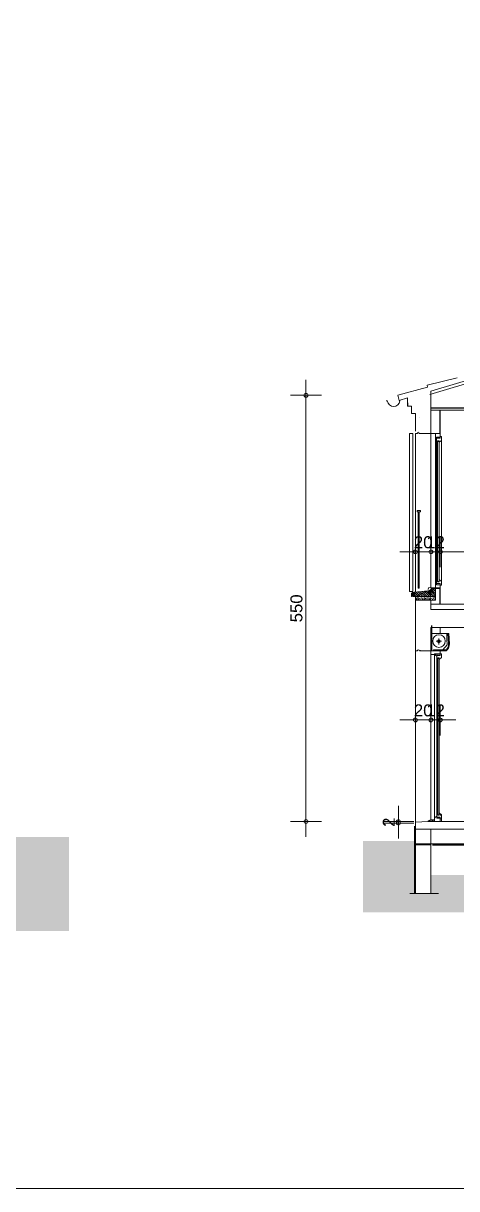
# Model space of a CAD drawing. Header units: metres. Extents: x -30.4 to 29.6, y -50.6 to 0.4.
# Drawn here: x -0.91 to 4.68, y -50.63 to -35.61 of the extents above; entities that cross this region are included whole.
import ezdxf
from ezdxf.enums import TextEntityAlignment as Align
from ezdxf.lldxf.tags import DXFTag

# ---------------------------------------------------------------- set-up
doc = ezdxf.new("R2010")
doc.units = ezdxf.units.M
doc.header["$MEASUREMENT"] = 0
doc.layers.add('Calque commun', color=7, linetype='Continuous')
doc.layers.add('Cotations', color=7, linetype='Continuous')
doc.styles.add('Arial10', font='arial.ttf', dxfattribs={"height": 0.154626})
tags = doc.linetypes.add('HIDDEN', pattern=[0.375, 0.25, -0.125]).pattern_tags.tags
tags[6:7] = [DXFTag(74, 4), DXFTag(75, 0), DXFTag(340, '0'), DXFTag(46, 1.0), DXFTag(50, 0.0), DXFTag(44, 0.0), DXFTag(45, 0.0)]
tags[4:5] = [DXFTag(74, 4), DXFTag(75, 0), DXFTag(340, '0'), DXFTag(46, 1.0), DXFTag(50, 0.0), DXFTag(44, 0.0), DXFTag(45, 0.0)]
tags = doc.linetypes.add('HIDDENX2', pattern=[0.75, 0.5, -0.25]).pattern_tags.tags
tags[6:7] = [DXFTag(74, 4), DXFTag(75, 0), DXFTag(340, '0'), DXFTag(46, 1.0), DXFTag(50, 0.0), DXFTag(44, 0.0), DXFTag(45, 0.0)]
tags[4:5] = [DXFTag(74, 4), DXFTag(75, 0), DXFTag(340, '0'), DXFTag(46, 1.0), DXFTag(50, 0.0), DXFTag(44, 0.0), DXFTag(45, 0.0)]

# ---------------------------------------------------------------- blocks, each defined once
blk = doc.blocks.new('new399')
at = {"layer": 'Cotations', "color": 14, "linetype": 'Continuous', "lineweight": 9}
blk.add_arc((0, 0), 0.5, 0, 359.9994, dxfattribs=at)
blk = doc.blocks.new('new400')
at = {"layer": 'Cotations', "color": 14, "linetype": 'Continuous', "lineweight": 9}
blk.add_arc((0, 0), 0.5, 0, 359.9994, dxfattribs=at)
blk = doc.blocks.new('DimLine45658')
at = {"layer": 'Cotations', "color": 14, "linetype": 'Continuous', "lineweight": 9}
for p, q in [((4.348, -44.387), (4.348, -44.787)), ((4.468, -44.387), (4.468, -44.787)), ((4.348, -44.587), (4.148, -44.587)), ((4.348, -44.587), (4.468, -44.587)), ((4.468, -44.587), (4.668, -44.587))]:
    blk.add_line(p, q, dxfattribs=at)
at = {"layer": 'Cotations', "color": 14, "linetype": 'Continuous', "lineweight": 9, "extrusion": (0, 0, -1), "xscale": 0.05000000074505806, "yscale": 0.05000000074505806, "zscale": 0.05000000074505806, "rotation": 180}
blk.add_blockref('new399', (-4.348, -44.587), dxfattribs=at)
at = {"layer": 'Cotations', "color": 14, "linetype": 'Continuous', "lineweight": 9, "extrusion": (0, 0, -1), "xscale": 0.05000000074505806, "yscale": 0.05000000074505806, "zscale": 0.05000000074505806}
blk.add_blockref('new400', (-4.468, -44.587), dxfattribs=at)
at = {"layer": 'Cotations', "color": 7, "linetype": 'Continuous', "lineweight": 9, "style": 'Arial10'}
blk.add_text('12', height=0.1546, dxfattribs=at).set_placement((4.408, -44.587), align=Align.BOTTOM_CENTER)
blk = doc.blocks.new('new401')
at = {"layer": 'Cotations', "color": 14, "linetype": 'Continuous', "lineweight": 9}
blk.add_arc((0, 0), 0.5, 0, 359.9994, dxfattribs=at)
blk = doc.blocks.new('new402')
at = {"layer": 'Cotations', "color": 14, "linetype": 'Continuous', "lineweight": 9}
blk.add_arc((0, 0), 0.5, 0, 359.9994, dxfattribs=at)
blk = doc.blocks.new('DimLine45664')
at = {"layer": 'Cotations', "color": 14, "linetype": 'Continuous', "lineweight": 9}
for p, q in [((4.148, -44.387), (4.148, -44.787)), ((4.348, -44.387), (4.348, -44.787)), ((4.148, -44.587), (3.948, -44.587)), ((4.148, -44.587), (4.348, -44.587)), ((4.348, -44.587), (4.548, -44.587))]:
    blk.add_line(p, q, dxfattribs=at)
at = {"layer": 'Cotations', "color": 14, "linetype": 'Continuous', "lineweight": 9, "extrusion": (0, 0, -1), "xscale": 0.05000000074505806, "yscale": 0.05000000074505806, "zscale": 0.05000000074505806, "rotation": 180}
blk.add_blockref('new401', (-4.148, -44.587), dxfattribs=at)
at = {"layer": 'Cotations', "color": 14, "linetype": 'Continuous', "lineweight": 9, "extrusion": (0, 0, -1), "xscale": 0.05000000074505806, "yscale": 0.05000000074505806, "zscale": 0.05000000074505806}
blk.add_blockref('new402', (-4.348, -44.587), dxfattribs=at)
at = {"layer": 'Cotations', "color": 7, "linetype": 'Continuous', "lineweight": 9, "style": 'Arial10'}
blk.add_text('20', height=0.1546, dxfattribs=at).set_placement((4.248, -44.587), align=Align.BOTTOM_CENTER)
blk = doc.blocks.new('new427')
at = {"layer": 'Cotations', "color": 14, "linetype": 'Continuous', "lineweight": 9}
blk.add_arc((0, 0), 0.5, 0, 359.9994, dxfattribs=at)
blk = doc.blocks.new('new428')
at = {"layer": 'Cotations', "color": 14, "linetype": 'Continuous', "lineweight": 9}
blk.add_arc((0, 0), 0.5, 0, 359.9994, dxfattribs=at)
blk = doc.blocks.new('DimLine45856')
at = {"layer": 'Cotations', "color": 14, "linetype": 'Continuous', "lineweight": 9}
for p, q in [((3.929, -45.895), (3.929, -45.695)), ((3.729, -45.895), (4.129, -45.895)), ((3.729, -45.915), (4.129, -45.915)), ((3.929, -45.915), (3.929, -45.895)), ((3.929, -45.915), (3.929, -46.115))]:
    blk.add_line(p, q, dxfattribs=at)
at = {"layer": 'Cotations', "color": 14, "linetype": 'Continuous', "lineweight": 9, "extrusion": (0, 0, -1), "xscale": 0.05000000074505806, "yscale": 0.05000000074505806, "zscale": 0.05000000074505806}
for name, p, rotation in [('new428', (-3.929, -45.895), -90.00000000000001), ('new427', (-3.929, -45.915), 90)]:
    blk.add_blockref(name, p, dxfattribs=dict(at, rotation=rotation))
at = {"layer": 'Cotations', "color": 7, "linetype": 'Continuous', "lineweight": 9, "style": 'Arial10'}
blk.add_text('2', height=0.155, rotation=90, dxfattribs=at).set_placement((3.929, -45.905), align=Align.BOTTOM_CENTER)
blk = doc.blocks.new('new435')
at = {"layer": 'Cotations', "color": 14, "linetype": 'Continuous', "lineweight": 9}
blk.add_arc((0, 0), 0.5, 0, 359.9994, dxfattribs=at)
blk = doc.blocks.new('new436')
at = {"layer": 'Cotations', "color": 14, "linetype": 'Continuous', "lineweight": 9}
blk.add_arc((0, 0), 0.5, 0, 359.9994, dxfattribs=at)
blk = doc.blocks.new('DimLine45880')
at = {"layer": 'Cotations', "color": 14, "linetype": 'Continuous', "lineweight": 9}
for p, q in [((4.348, -42.62), (4.348, -42.22)), ((4.468, -42.62), (4.468, -42.22)), ((4.348, -42.42), (4.148, -42.42)), ((4.348, -42.42), (4.468, -42.42)), ((4.468, -42.42), (4.668, -42.42))]:
    blk.add_line(p, q, dxfattribs=at)
at = {"layer": 'Cotations', "color": 14, "linetype": 'Continuous', "lineweight": 9, "xscale": 0.05000000074505806, "yscale": 0.05000000074505806, "zscale": 0.05000000074505806}
blk.add_blockref('new435', (4.348, -42.42), dxfattribs=at)
at = {"layer": 'Cotations', "color": 14, "linetype": 'Continuous', "lineweight": 9, "xscale": 0.05000000074505806, "yscale": 0.05000000074505806, "zscale": 0.05000000074505806, "rotation": 180}
blk.add_blockref('new436', (4.468, -42.42), dxfattribs=at)
at = {"layer": 'Cotations', "color": 7, "linetype": 'Continuous', "lineweight": 9, "style": 'Arial10'}
blk.add_text('12', height=0.1546, dxfattribs=at).set_placement((4.408, -42.42), align=Align.BOTTOM_CENTER)
blk = doc.blocks.new('new437')
at = {"layer": 'Cotations', "color": 14, "linetype": 'Continuous', "lineweight": 9}
blk.add_arc((0, 0), 0.5, 0, 359.9994, dxfattribs=at)
blk = doc.blocks.new('new438')
at = {"layer": 'Cotations', "color": 14, "linetype": 'Continuous', "lineweight": 9}
blk.add_arc((0, 0), 0.5, 0, 359.9994, dxfattribs=at)
blk = doc.blocks.new('DimLine45886')
at = {"layer": 'Cotations', "color": 14, "linetype": 'Continuous', "lineweight": 9}
for p, q in [((4.148, -42.62), (4.148, -42.22)), ((4.348, -42.62), (4.348, -42.22)), ((4.148, -42.42), (3.948, -42.42)), ((4.148, -42.42), (4.348, -42.42)), ((4.348, -42.42), (4.548, -42.42))]:
    blk.add_line(p, q, dxfattribs=at)
at = {"layer": 'Cotations', "color": 14, "linetype": 'Continuous', "lineweight": 9, "xscale": 0.05000000074505806, "yscale": 0.05000000074505806, "zscale": 0.05000000074505806}
blk.add_blockref('new437', (4.148, -42.42), dxfattribs=at)
at = {"layer": 'Cotations', "color": 14, "linetype": 'Continuous', "lineweight": 9, "xscale": 0.05000000074505806, "yscale": 0.05000000074505806, "zscale": 0.05000000074505806, "rotation": 180}
blk.add_blockref('new438', (4.348, -42.42), dxfattribs=at)
at = {"layer": 'Cotations', "color": 7, "linetype": 'Continuous', "lineweight": 9, "style": 'Arial10'}
blk.add_text('20', height=0.1546, dxfattribs=at).set_placement((4.248, -42.42), align=Align.BOTTOM_CENTER)
blk = doc.blocks.new('new439')
at = {"layer": 'Cotations', "color": 14, "linetype": 'Continuous', "lineweight": 9}
blk.add_arc((0, 0), 0.5, 0, 359.9994, dxfattribs=at)
blk = doc.blocks.new('new440')
at = {"layer": 'Cotations', "color": 14, "linetype": 'Continuous', "lineweight": 9}
blk.add_arc((0, 0), 0.5, 0, 359.9994, dxfattribs=at)
blk = doc.blocks.new('DimLine45893')
at = {"layer": 'Cotations', "color": 14, "linetype": 'Continuous', "lineweight": 9}
for p, q in [((4.468, -42.62), (4.468, -42.22)), ((12.83, -42.62), (12.83, -42.22)), ((4.468, -42.42), (4.268, -42.42)), ((4.468, -42.42), (12.83, -42.42)), ((12.83, -42.42), (13.03, -42.42))]:
    blk.add_line(p, q, dxfattribs=at)
at = {"layer": 'Cotations', "color": 14, "linetype": 'Continuous', "lineweight": 9, "xscale": 0.05000000074505806, "yscale": 0.05000000074505806, "zscale": 0.05000000074505806}
blk.add_blockref('new439', (4.468, -42.42), dxfattribs=at)
at = {"layer": 'Cotations', "color": 14, "linetype": 'Continuous', "lineweight": 9, "xscale": 0.05000000074505806, "yscale": 0.05000000074505806, "zscale": 0.05000000074505806, "rotation": 180}
blk.add_blockref('new440', (12.83, -42.42), dxfattribs=at)
at = {"layer": 'Cotations', "color": 7, "linetype": 'Continuous', "lineweight": 9, "style": 'Arial10'}
blk.add_text('836', height=0.1546, dxfattribs=at).set_placement((8.649, -42.42), align=Align.BOTTOM_CENTER)
blk = doc.blocks.new('hatch')
at = {"layer": 'Calque commun', "color": 7, "linetype": 'Continuous', "lineweight": 9}
for p, q in [((4.159, -42.995), (4.109, -42.945)), ((4.187, -42.995), (4.133, -42.942)), ((4.215, -42.995), (4.159, -42.939)), ((4.244, -42.995), (4.185, -42.937)), ((4.272, -42.995), (4.211, -42.934)), ((4.3, -42.995), (4.236, -42.931)), ((4.329, -42.995), (4.262, -42.929)), ((4.357, -42.995), (4.288, -42.926)), ((4.385, -42.995), (4.314, -42.924)), ((4.407, -42.989), (4.335, -42.917)), ((4.407, -42.961), (4.349, -42.903)), ((4.407, -42.932), (4.37, -42.895)), ((4.407, -42.904), (4.398, -42.895)), ((4.131, -42.995), (4.097, -42.962)), ((4.102, -42.995), (4.097, -42.99))]:
    blk.add_line(p, q, dxfattribs=at)
at = {"layer": 'Calque commun', "color": 7, "linetype": 'Continuous', "lineweight": 18}
mesh = blk.add_polyface(dxfattribs=at)
corners = [(4.107, -42.991), (4.108, -42.99), (4.097, -42.995), (4.407, -42.895), (4.349, -42.902), (4.347, -42.905), (4.118, -42.991), (4.119, -42.992), (4.133, -42.995), (4.1, -42.954), (4.098, -42.958), (4.114, -42.988), (4.337, -42.916), (4.333, -42.918), (4.348, -42.995), (4.099, -42.956), (4.107, -42.995), (4.107, -42.994), (4.345, -42.908), (4.342, -42.911), (4.407, -42.995), (4.148, -42.995), (4.133, -42.942), (4.097, -42.962), (4.109, -42.989), (4.308, -42.924), (4.102, -42.951), (4.105, -42.948), (4.104, -42.949), (4.115, -42.988), (4.115, -42.943), (4.113, -42.944), (4.107, -42.992), (4.107, -42.947), (4.101, -42.953), (4.353, -42.895), (4.351, -42.899), (4.319, -42.923), (4.316, -42.924), (4.327, -42.921), (4.323, -42.922), (4.116, -42.989), (4.119, -42.994), (4.119, -42.995), (4.109, -42.946), (4.111, -42.945), (4.312, -42.924), (4.34, -42.913), (4.119, -42.943), (4.117, -42.943), (4.112, -42.988), (4.111, -42.988), (4.33, -42.92), (4.097, -42.96), (4.118, -42.99)]
mesh.append_faces([[corners[k] for k in face] for face in [(26, 27, 28), (44, 31, 45)]], dxfattribs={"vtx0": -1, "color": 7})
mesh.append_faces([[corners[k] for k in face] for face in [(9, 11, 34), (3, 18, 20), (48, 41, 22), (11, 23, 50), (29, 33, 11), (53, 11, 10), (34, 11, 26)]], dxfattribs={"vtx0": -1, "vtx1": -1, "color": 7})
mesh.append_faces([[corners[k] for k in face] for face in [(9, 10, 11), (8, 22, 41), (29, 31, 44), (29, 48, 30), (11, 27, 26)]], dxfattribs={"vtx0": -1, "vtx1": -1, "vtx2": -1, "color": 7})
mesh.append_faces([[corners[k] for k in face] for face in [(3, 4, 5), (23, 1, 24), (21, 25, 22), (29, 30, 31), (11, 33, 27), (3, 5, 18), (14, 46, 25), (29, 44, 33), (23, 51, 50), (14, 38, 46), (3, 36, 4), (23, 24, 51), (14, 52, 39)]], dxfattribs={"vtx0": -1, "vtx2": -1, "color": 7})
mesh.append_faces([[corners[k] for k in face] for face in [(0, 1, 2), (6, 7, 8), (12, 13, 14), (18, 19, 20), (8, 21, 22), (17, 32, 2), (37, 38, 14), (39, 40, 14), (32, 0, 2), (21, 14, 25), (47, 12, 14), (13, 52, 14), (23, 2, 1), (19, 47, 14), (14, 20, 19), (53, 23, 11), (54, 6, 8), (40, 37, 14), (29, 41, 48), (7, 42, 8), (41, 54, 8)]], dxfattribs={"vtx1": -1, "vtx2": -1, "color": 7})
mesh.append_faces([[corners[k] for k in face] for face in [(9, 15, 10), (2, 16, 17), (3, 35, 36), (42, 43, 8), (48, 49, 30)]], dxfattribs={"vtx2": -1, "color": 7})
blk = doc.blocks.new('Block45923')
at = {"layer": 'Calque commun', "color": 7, "linetype": 'Continuous', "lineweight": 9}
for p, q in [((4.152, -43.014), (4.153, -43.012)), ((4.153, -43.016), (4.152, -43.014)), ((4.153, -43.012), (4.155, -43.012)), ((4.155, -43.016), (4.153, -43.016)), ((4.154, -43.043), (4.153, -43.042)), ((4.153, -43.042), (4.154, -43.042)), ((4.154, -43.042), (4.154, -43.042)), ((4.154, -43.042), (4.154, -43.043)), ((4.155, -43.012), (4.156, -43.014)), ((4.156, -43.014), (4.155, -43.016)), ((4.164, -42.995), (4.163, -42.996)), ((4.163, -42.996), (4.163, -42.995)), ((4.163, -43.005), (4.163, -43.004)), ((4.163, -43.004), (4.164, -43.005)), ((4.164, -43.005), (4.163, -43.005)), ((4.163, -43.005), (4.163, -43.005)), ((4.163, -43.023), (4.163, -43.023)), ((4.163, -43.023), (4.164, -43.023)), ((4.164, -43.023), (4.163, -43.024)), ((4.163, -43.024), (4.163, -43.023)), ((4.163, -43.033), (4.163, -43.032)), ((4.163, -43.032), (4.164, -43.033)), ((4.164, -43.033), (4.163, -43.033)), ((4.163, -43.033), (4.163, -43.033)), ((4.171, -43.005), (4.172, -43.003)), ((4.172, -43.006), (4.171, -43.005)), ((4.172, -43.003), (4.173, -43.003)), ((4.173, -43.006), (4.172, -43.006)), ((4.172, -43.014), (4.173, -43.013)), ((4.173, -43.015), (4.172, -43.014)), ((4.173, -43.043), (4.172, -43.042)), ((4.172, -43.042), (4.173, -43.042)), ((4.173, -43.003), (4.174, -43.005)), ((4.174, -43.005), (4.173, -43.006)), ((4.173, -43.013), (4.173, -43.014)), ((4.173, -43.014), (4.173, -43.015)), ((4.173, -43.042), (4.173, -43.042)), ((4.173, -43.042), (4.173, -43.043)), ((4.181, -43.031), (4.18, -43.033)), ((4.18, -43.033), (4.181, -43.034)), ((4.182, -43.023), (4.181, -43.023)), ((4.181, -43.023), (4.182, -43.024)), ((4.182, -43.031), (4.181, -43.031)), ((4.181, -43.034), (4.182, -43.034)), ((4.182, -43.023), (4.183, -43.023)), ((4.183, -43.023), (4.182, -43.024)), ((4.182, -43.031), (4.183, -43.031)), ((4.183, -43.034), (4.182, -43.034)), ((4.183, -43.031), (4.184, -43.033)), ((4.184, -43.033), (4.183, -43.034)), ((4.189, -43.014), (4.19, -43.012)), ((4.19, -43.016), (4.189, -43.014)), ((4.19, -43.012), (4.192, -43.012)), ((4.192, -43.016), (4.19, -43.016)), ((4.191, -43.005), (4.191, -43.004)), ((4.191, -43.004), (4.192, -43.005)), ((4.192, -43.005), (4.191, -43.005)), ((4.191, -43.005), (4.191, -43.005)), ((4.191, -43.033), (4.191, -43.032)), ((4.191, -43.032), (4.192, -43.033)), ((4.192, -43.033), (4.191, -43.033)), ((4.191, -43.033), (4.191, -43.033)), ((4.192, -43.012), (4.193, -43.014)), ((4.193, -43.014), (4.192, -43.016)), ((4.199, -43.042), (4.2, -43.041)), ((4.2, -43.044), (4.199, -43.042)), ((4.2, -43.023), (4.201, -43.023)), ((4.201, -43.024), (4.2, -43.023)), ((4.2, -43.041), (4.202, -43.041)), ((4.202, -43.044), (4.2, -43.044)), ((4.201, -43.023), (4.201, -43.023)), ((4.201, -43.023), (4.201, -43.024)), ((4.202, -43.041), (4.203, -43.042)), ((4.203, -43.042), (4.202, -43.044)), ((4.209, -43.005), (4.21, -43.004)), ((4.21, -43.005), (4.209, -43.005)), ((4.209, -43.023), (4.21, -43.023)), ((4.21, -43.024), (4.209, -43.023)), ((4.21, -43.043), (4.209, -43.042)), ((4.209, -43.042), (4.21, -43.042)), ((4.21, -43.004), (4.211, -43.005)), ((4.211, -43.005), (4.21, -43.005)), ((4.21, -43.023), (4.211, -43.023)), ((4.211, -43.023), (4.21, -43.024)), ((4.21, -43.042), (4.211, -43.042)), ((4.211, -43.042), (4.21, -43.043)), ((4.218, -42.997), (4.218, -42.995)), ((4.22, -42.997), (4.218, -42.997)), ((4.219, -43.014), (4.219, -43.013)), ((4.219, -43.013), (4.22, -43.014)), ((4.22, -43.014), (4.219, -43.015)), ((4.219, -43.015), (4.219, -43.014)), ((4.219, -43.033), (4.219, -43.032)), ((4.219, -43.032), (4.22, -43.033)), ((4.22, -43.033), (4.219, -43.033)), ((4.219, -43.033), (4.219, -43.033)), ((4.221, -42.995), (4.22, -42.997)), ((4.227, -43.014), (4.228, -43.012)), ((4.228, -43.016), (4.227, -43.014)), ((4.228, -43.012), (4.23, -43.012)), ((4.23, -43.016), (4.228, -43.016)), ((4.229, -43.043), (4.228, -43.042)), ((4.228, -43.042), (4.229, -43.042)), ((4.229, -43.042), (4.229, -43.042)), ((4.229, -43.042), (4.229, -43.043)), ((4.23, -43.012), (4.231, -43.014)), ((4.231, -43.014), (4.23, -43.016)), ((4.239, -42.995), (4.238, -42.996)), ((4.238, -42.996), (4.238, -42.995)), ((4.238, -43.005), (4.238, -43.004)), ((4.238, -43.004), (4.239, -43.005)), ((4.239, -43.005), (4.238, -43.005)), ((4.238, -43.005), (4.238, -43.005)), ((4.238, -43.023), (4.238, -43.023)), ((4.238, -43.023), (4.239, -43.023)), ((4.239, -43.023), (4.238, -43.024)), ((4.238, -43.024), (4.238, -43.023)), ((4.238, -43.033), (4.238, -43.032)), ((4.238, -43.032), (4.239, -43.033)), ((4.239, -43.033), (4.238, -43.033)), ((4.238, -43.033), (4.238, -43.033)), ((4.246, -43.005), (4.247, -43.003)), ((4.247, -43.006), (4.246, -43.005)), ((4.247, -43.003), (4.248, -43.003)), ((4.248, -43.006), (4.247, -43.006)), ((4.247, -43.014), (4.248, -43.013)), ((4.248, -43.015), (4.247, -43.014)), ((4.248, -43.043), (4.247, -43.042)), ((4.247, -43.042), (4.248, -43.042)), ((4.248, -43.003), (4.249, -43.005)), ((4.249, -43.005), (4.248, -43.006)), ((4.248, -43.013), (4.248, -43.014)), ((4.248, -43.014), (4.248, -43.015)), ((4.248, -43.042), (4.248, -43.042)), ((4.248, -43.042), (4.248, -43.043)), ((4.256, -43.031), (4.255, -43.033)), ((4.255, -43.033), (4.256, -43.034)), ((4.257, -43.023), (4.256, -43.023)), ((4.256, -43.023), (4.257, -43.024)), ((4.257, -43.031), (4.256, -43.031)), ((4.256, -43.034), (4.257, -43.034)), ((4.257, -43.023), (4.258, -43.023)), ((4.258, -43.023), (4.257, -43.024)), ((4.257, -43.031), (4.258, -43.031)), ((4.258, -43.034), (4.257, -43.034)), ((4.258, -43.031), (4.259, -43.033)), ((4.259, -43.033), (4.258, -43.034)), ((4.264, -43.014), (4.265, -43.012)), ((4.265, -43.016), (4.264, -43.014)), ((4.265, -43.012), (4.267, -43.012)), ((4.267, -43.016), (4.265, -43.016)), ((4.266, -43.005), (4.266, -43.004)), ((4.266, -43.004), (4.267, -43.005)), ((4.267, -43.005), (4.266, -43.005)), ((4.266, -43.005), (4.266, -43.005)), ((4.266, -43.033), (4.266, -43.032)), ((4.266, -43.032), (4.267, -43.033)), ((4.267, -43.033), (4.266, -43.033)), ((4.266, -43.033), (4.266, -43.033)), ((4.267, -43.012), (4.268, -43.014)), ((4.268, -43.014), (4.267, -43.016)), ((4.274, -43.042), (4.275, -43.041)), ((4.275, -43.044), (4.274, -43.042)), ((4.275, -43.023), (4.276, -43.023)), ((4.276, -43.024), (4.275, -43.023)), ((4.275, -43.041), (4.277, -43.041)), ((4.277, -43.044), (4.275, -43.044)), ((4.276, -43.023), (4.276, -43.023)), ((4.276, -43.023), (4.276, -43.024)), ((4.277, -43.041), (4.278, -43.042)), ((4.278, -43.042), (4.277, -43.044)), ((4.284, -43.005), (4.285, -43.004)), ((4.285, -43.005), (4.284, -43.005)), ((4.284, -43.023), (4.285, -43.023)), ((4.285, -43.024), (4.284, -43.023)), ((4.285, -43.043), (4.284, -43.042)), ((4.284, -43.042), (4.285, -43.042)), ((4.285, -43.004), (4.286, -43.005)), ((4.286, -43.005), (4.285, -43.005)), ((4.285, -43.023), (4.286, -43.023)), ((4.286, -43.023), (4.285, -43.024)), ((4.285, -43.042), (4.286, -43.042)), ((4.286, -43.042), (4.285, -43.043)), ((4.293, -42.997), (4.293, -42.995)), ((4.295, -42.997), (4.293, -42.997)), ((4.294, -43.014), (4.294, -43.013)), ((4.294, -43.013), (4.295, -43.014)), ((4.295, -43.014), (4.294, -43.015)), ((4.294, -43.015), (4.294, -43.014)), ((4.294, -43.033), (4.294, -43.032)), ((4.294, -43.032), (4.295, -43.033)), ((4.295, -43.033), (4.294, -43.033)), ((4.294, -43.033), (4.294, -43.033)), ((4.296, -42.995), (4.295, -42.997)), ((4.302, -43.014), (4.303, -43.012)), ((4.303, -43.016), (4.302, -43.014)), ((4.303, -43.012), (4.305, -43.012)), ((4.305, -43.016), (4.303, -43.016)), ((4.304, -43.043), (4.303, -43.042)), ((4.303, -43.042), (4.304, -43.042)), ((4.304, -43.042), (4.304, -43.042)), ((4.304, -43.042), (4.304, -43.043)), ((4.305, -43.012), (4.306, -43.014)), ((4.306, -43.014), (4.305, -43.016)), ((4.314, -42.995), (4.313, -42.996)), ((4.313, -42.996), (4.313, -42.995)), ((4.313, -43.005), (4.313, -43.004)), ((4.313, -43.004), (4.314, -43.005)), ((4.314, -43.005), (4.313, -43.005)), ((4.313, -43.005), (4.313, -43.005)), ((4.313, -43.023), (4.313, -43.023)), ((4.313, -43.023), (4.314, -43.023)), ((4.314, -43.023), (4.313, -43.024)), ((4.313, -43.024), (4.313, -43.023)), ((4.313, -43.033), (4.313, -43.032)), ((4.313, -43.032), (4.314, -43.033)), ((4.314, -43.033), (4.313, -43.033)), ((4.313, -43.033), (4.313, -43.033)), ((4.321, -43.005), (4.322, -43.003)), ((4.322, -43.006), (4.321, -43.005)), ((4.322, -43.003), (4.323, -43.003)), ((4.323, -43.006), (4.322, -43.006)), ((4.322, -43.014), (4.323, -43.013)), ((4.323, -43.015), (4.322, -43.014)), ((4.323, -43.043), (4.322, -43.042)), ((4.322, -43.042), (4.323, -43.042)), ((4.323, -43.003), (4.324, -43.005)), ((4.324, -43.005), (4.323, -43.006)), ((4.323, -43.013), (4.323, -43.014)), ((4.323, -43.014), (4.323, -43.015)), ((4.323, -43.042), (4.323, -43.042)), ((4.323, -43.042), (4.323, -43.043)), ((4.331, -43.031), (4.33, -43.033)), ((4.33, -43.033), (4.331, -43.034)), ((4.332, -43.023), (4.331, -43.023)), ((4.331, -43.023), (4.332, -43.024)), ((4.332, -43.031), (4.331, -43.031)), ((4.331, -43.034), (4.332, -43.034)), ((4.332, -43.023), (4.333, -43.023)), ((4.333, -43.023), (4.332, -43.024)), ((4.332, -43.031), (4.333, -43.031)), ((4.333, -43.034), (4.332, -43.034)), ((4.333, -43.031), (4.334, -43.033)), ((4.334, -43.033), (4.333, -43.034)), ((4.339, -43.014), (4.34, -43.012)), ((4.34, -43.016), (4.339, -43.014)), ((4.34, -43.012), (4.342, -43.012)), ((4.342, -43.016), (4.34, -43.016)), ((4.341, -43.005), (4.341, -43.004)), ((4.341, -43.004), (4.342, -43.005)), ((4.342, -43.005), (4.341, -43.005)), ((4.341, -43.005), (4.341, -43.005)), ((4.341, -43.033), (4.341, -43.032)), ((4.341, -43.032), (4.342, -43.033)), ((4.342, -43.033), (4.341, -43.033)), ((4.341, -43.033), (4.341, -43.033)), ((4.342, -43.012), (4.343, -43.014)), ((4.343, -43.014), (4.342, -43.016)), ((4.349, -43.042), (4.35, -43.041)), ((4.35, -43.044), (4.349, -43.042)), ((4.35, -43.023), (4.351, -43.023)), ((4.351, -43.024), (4.35, -43.023)), ((4.35, -43.041), (4.352, -43.041)), ((4.352, -43.044), (4.35, -43.044)), ((4.351, -43.023), (4.351, -43.023)), ((4.351, -43.023), (4.351, -43.024)), ((4.352, -43.041), (4.353, -43.042)), ((4.353, -43.042), (4.352, -43.044)), ((4.359, -43.005), (4.36, -43.004)), ((4.36, -43.005), (4.359, -43.005)), ((4.359, -43.023), (4.36, -43.023)), ((4.36, -43.024), (4.359, -43.023)), ((4.36, -43.043), (4.359, -43.042)), ((4.359, -43.042), (4.36, -43.042)), ((4.36, -43.004), (4.361, -43.005)), ((4.361, -43.005), (4.36, -43.005)), ((4.36, -43.023), (4.361, -43.023)), ((4.361, -43.023), (4.36, -43.024)), ((4.36, -43.042), (4.361, -43.042)), ((4.361, -43.042), (4.36, -43.043)), ((4.368, -42.997), (4.368, -42.995)), ((4.37, -42.997), (4.368, -42.997)), ((4.369, -43.014), (4.369, -43.013)), ((4.369, -43.013), (4.37, -43.014)), ((4.37, -43.014), (4.369, -43.015)), ((4.369, -43.015), (4.369, -43.014)), ((4.369, -43.033), (4.369, -43.032)), ((4.369, -43.032), (4.37, -43.033)), ((4.37, -43.033), (4.369, -43.033)), ((4.369, -43.033), (4.369, -43.033)), ((4.371, -42.995), (4.37, -42.997)), ((4.377, -43.014), (4.378, -43.012)), ((4.378, -43.016), (4.377, -43.014)), ((4.378, -43.012), (4.38, -43.012)), ((4.38, -43.016), (4.378, -43.016)), ((4.379, -43.043), (4.378, -43.042)), ((4.378, -43.042), (4.379, -43.042)), ((4.379, -43.042), (4.379, -43.042)), ((4.379, -43.042), (4.379, -43.043)), ((4.38, -43.012), (4.381, -43.014)), ((4.381, -43.014), (4.38, -43.016)), ((4.389, -42.995), (4.388, -42.996)), ((4.388, -42.996), (4.388, -42.995)), ((4.388, -43.005), (4.388, -43.004)), ((4.388, -43.004), (4.389, -43.005)), ((4.389, -43.005), (4.388, -43.005)), ((4.388, -43.005), (4.388, -43.005)), ((4.388, -43.023), (4.388, -43.023)), ((4.388, -43.023), (4.389, -43.023)), ((4.389, -43.023), (4.388, -43.024)), ((4.388, -43.024), (4.388, -43.023)), ((4.388, -43.033), (4.388, -43.032)), ((4.388, -43.032), (4.389, -43.033)), ((4.389, -43.033), (4.388, -43.033)), ((4.388, -43.033), (4.388, -43.033)), ((4.396, -43.005), (4.397, -43.003)), ((4.397, -43.006), (4.396, -43.005)), ((4.397, -43.003), (4.398, -43.003)), ((4.398, -43.006), (4.397, -43.006)), ((4.397, -43.014), (4.398, -43.013)), ((4.398, -43.015), (4.397, -43.014)), ((4.398, -43.043), (4.397, -43.042)), ((4.397, -43.042), (4.398, -43.042)), ((4.398, -43.003), (4.399, -43.005)), ((4.399, -43.005), (4.398, -43.006)), ((4.398, -43.013), (4.398, -43.014)), ((4.398, -43.014), (4.398, -43.015)), ((4.398, -43.042), (4.398, -43.042)), ((4.398, -43.042), (4.398, -43.043)), ((4.406, -43.031), (4.405, -43.033)), ((4.405, -43.033), (4.406, -43.034)), ((4.407, -43.023), (4.406, -43.023)), ((4.406, -43.023), (4.407, -43.024)), ((4.407, -43.031), (4.406, -43.031)), ((4.406, -43.034), (4.407, -43.034))]:
    blk.add_line(p, q, dxfattribs=at)
blk = doc.blocks.new('pattern3')
at = {"layer": 'Calque commun', "color": 0, "linetype": 'ByBlock', "lineweight": -2}
blk.add_blockref('Block45923', (0, 0), dxfattribs=at)
at = {"layer": 'Calque commun', "color": 7, "linetype": 'Continuous', "lineweight": 18}
mesh = blk.add_polyface(dxfattribs=at)
corners = [(4.407, -42.995), (4.148, -42.995), (4.148, -43.045), (4.407, -43.045)]
mesh.append_faces([[corners[k] for k in face] for face in [(0, 1, 2, 3)]], dxfattribs={"color": 7})
blk = doc.blocks.new('new445')
at = {"layer": 'Cotations', "color": 14, "linetype": 'Continuous', "lineweight": 9}
blk.add_arc((0, 0), 0.5, 0, 359.9994, dxfattribs=at)
blk = doc.blocks.new('new446')
at = {"layer": 'Cotations', "color": 14, "linetype": 'Continuous', "lineweight": 9}
blk.add_arc((0, 0), 0.5, 0, 359.9994, dxfattribs=at)
blk = doc.blocks.new('DimLine46290')
at = {"layer": 'Cotations', "color": 14, "linetype": 'Continuous', "lineweight": 9}
for p, q in [((2.737, -40.403), (2.737, -40.203)), ((2.937, -40.403), (2.537, -40.403)), ((2.737, -45.895), (2.737, -40.403)), ((2.937, -45.895), (2.537, -45.895)), ((2.737, -45.895), (2.737, -46.095))]:
    blk.add_line(p, q, dxfattribs=at)
at = {"layer": 'Cotations', "color": 14, "linetype": 'Continuous', "lineweight": 9, "xscale": 0.05000000074505806, "yscale": 0.05000000074505806, "zscale": 0.05000000074505806}
for name, p, rotation in [('new446', (2.737, -40.403), -90.00000000000001), ('new445', (2.737, -45.895), 90)]:
    blk.add_blockref(name, p, dxfattribs=dict(at, rotation=rotation))
at = {"layer": 'Cotations', "color": 7, "linetype": 'Continuous', "lineweight": 9, "style": 'Arial10'}
blk.add_text('550', height=0.1546, rotation=90, dxfattribs=at).set_placement((2.737, -43.149), align=Align.BOTTOM_CENTER)

msp = doc.modelspace()

# ---------------------------------------------------------------- hatches: boundary and pattern name
at = {"layer": 'Calque commun', "linetype": 'Continuous', "lineweight": 18}
for points in [[(-0.32, -47.308), (-0.32, -46.095), (-2.819, -46.095), (-2.819, -46.585), (-2.819, -46.585), (-2.819, -46.824), (-3.019, -46.824), (-3.019, -46.585), (-9.219, -46.585), (-9.219, -46.824), (-9.419, -46.824), (-9.419, -46.585), (-15.619, -46.585), (-15.619, -46.6), (-15.619, -47.064), (-15.736, -47.064), (-16.039, -47.064), (-16.039, -46.825), (-16.299, -46.825), (-28.638, -46.825), (-28.638, -47.064), (-28.839, -47.064), (-28.839, -46.335), (-29.518, -46.335), (-29.518, -47.308)], [(13.809, -47.068), (13.809, -45.995), (13.15, -45.995), (13.15, -46.6), (13.15, -46.824), (12.95, -46.824), (12.95, -46.585), (4.348, -46.585), (4.348, -46.824), (4.148, -46.824), (4.148, -46.145), (3.47, -46.145), (3.47, -47.068)]]:
    msp.add_hatch(color=9, dxfattribs=at).paths.add_polyline_path(points)

# ---------------------------------------------------------------- linework, layer by layer
at = {"layer": 'Calque commun', "color": 7, "linetype": 'Continuous', "lineweight": 18}
for p, q in [((4.333, -40.391), (8.649, -39.099)), ((4.348, -40.35), (8.649, -39.062)), ((4.348, -40.56), (4.348, -40.35)), ((3.784, -40.473), (3.771, -40.473)), ((3.786, -40.475), (3.784, -40.473)), ((4.204, -40.685), (4.204, -40.685)), ((4.348, -40.895), (4.348, -40.56)), ((12.95, -40.565), (4.348, -40.565)), ((4.348, -40.595), (4.348, -40.565)), ((12.95, -40.595), (4.348, -40.595)), ((4.348, -40.895), (4.348, -40.668)), ((4.468, -40.895), (4.468, -40.595)), ((4.148, -40.791), (4.148, -40.791)), ((4.17, -40.895), (4.148, -40.895)), ((4.185, -40.884), (4.17, -40.895)), ((4.2, -40.895), (4.185, -40.884)), ((4.2, -40.895), (4.348, -40.895)), ((4.468, -42.885), (4.407, -42.885)), ((4.468, -42.885), (4.468, -43.095)), ((4.348, -43.045), (4.148, -43.045)), ((4.148, -43.695), (4.148, -43.045)), ((4.348, -43.045), (4.348, -43.165)), ((12.95, -43.165), (4.348, -43.165)), ((4.348, -43.395), (12.95, -43.395)), ((4.348, -43.395), (4.348, -43.695)), ((4.348, -43.395), (4.348, -43.695)), ((4.348, -43.695), (4.348, -43.395)), ((4.468, -43.395), (4.468, -43.472)), ((4.17, -43.695), (4.148, -43.695)), ((4.185, -43.684), (4.17, -43.695)), ((4.225, -43.695), (4.185, -43.684)), ((4.2, -43.695), (4.348, -43.695)), ((4.225, -43.695), (4.348, -43.695)), ((4.345, -43.695), (4.468, -43.695)), ((4.348, -43.695), (4.348, -43.745)), ((4.468, -43.725), (4.468, -43.695)), ((4.468, -43.695), (4.468, -43.733)), ((4.348, -43.745), (4.393, -43.745)), ((4.468, -43.733), (4.393, -43.733)), ((4.393, -43.733), (4.393, -43.745)), ((4.393, -43.745), (4.393, -43.733)), ((4.393, -43.733), (4.468, -43.733)), ((4.314, -45.895), (4.148, -45.906)), ((4.148, -45.906), (4.148, -45.995)), ((4.148, -46.824), (4.148, -45.945)), ((4.468, -45.895), (4.314, -45.895)), ((12.95, -45.895), (4.468, -45.895)), ((4.148, -46.824), (4.148, -45.995)), ((13.15, -45.995), (4.148, -45.995)), ((4.348, -46.185), (4.348, -45.995)), ((4.448, -45.995), (4.448, -45.995)), ((4.448, -45.995), (4.448, -45.995)), ((4.448, -45.995), (4.448, -45.995)), ((4.448, -45.995), (4.448, -45.995)), ((12.95, -46.185), (4.148, -46.185)), ((4.348, -46.196), (4.148, -46.196)), ((4.348, -46.185), (4.348, -46.824)), ((4.348, -46.205), (4.348, -46.824))]:
    msp.add_line(p, q, dxfattribs=at)
at = {"layer": 'Calque commun', "color": 5, "linetype": 'ByBlock', "lineweight": -2}
msp.add_line((4.348, -40.565), (12.95, -40.565), dxfattribs=at)
at = {"layer": 'Calque commun', "color": 7, "linetype": 'Continuous', "lineweight": 9}
for p, q in [((4.468, -40.595), (4.468, -40.895)), ((4.148, -40.895), (4.148, -42.94)), ((4.188, -40.875), (4.188, -40.875)), ((4.345, -40.895), (4.468, -40.895)), ((4.468, -40.895), (4.348, -40.895)), ((4.468, -40.895), (4.348, -40.895)), ((4.348, -40.895), (4.348, -42.882)), ((4.407, -40.895), (4.407, -42.895)), ((4.407, -40.942), (4.407, -40.957)), ((4.407, -40.957), (4.422, -40.967)), ((4.422, -40.957), (4.422, -40.942)), ((4.422, -40.942), (4.468, -40.942)), ((4.422, -40.967), (4.422, -40.957)), ((4.468, -40.957), (4.422, -40.957)), ((4.422, -40.957), (4.422, -40.998)), ((4.422, -40.998), (4.434, -41.009)), ((4.422, -40.998), (4.422, -42.79)), ((4.434, -40.998), (4.434, -40.99)), ((4.434, -40.99), (4.454, -40.99)), ((4.434, -40.99), (4.434, -42.808)), ((4.434, -41.009), (4.434, -40.998)), ((4.434, -40.998), (4.454, -40.998)), ((4.454, -41.009), (4.485, -40.985)), ((4.454, -40.99), (4.454, -41.009)), ((4.454, -40.99), (4.454, -42.808)), ((4.468, -40.942), (4.468, -40.895)), ((4.485, -40.935), (4.468, -40.935)), ((4.468, -40.935), (4.468, -40.957)), ((4.485, -40.985), (4.485, -40.935)), ((4.485, -40.985), (4.485, -42.802)), ((4.183, -41.905), (4.198, -41.905)), ((4.183, -42.872), (4.183, -41.905)), ((4.198, -41.905), (4.198, -42.872)), ((4.422, -42.79), (4.434, -42.778)), ((4.422, -42.83), (4.422, -42.79)), ((4.454, -42.778), (4.485, -42.802)), ((4.198, -42.872), (4.183, -42.872)), ((4.317, -42.885), (4.312, -42.905)), ((4.317, -42.885), (4.407, -42.88)), ((4.348, -42.895), (4.348, -42.895)), ((4.467, -42.895), (4.348, -42.895)), ((4.467, -42.895), (4.348, -42.895)), ((4.348, -42.895), (4.353, -42.895)), ((4.407, -42.83), (4.422, -42.82)), ((4.422, -42.845), (4.422, -42.818)), ((4.422, -42.83), (4.422, -42.845)), ((4.468, -42.83), (4.422, -42.83)), ((4.468, -42.845), (4.422, -42.845)), ((4.422, -42.845), (4.468, -42.845)), ((4.434, -42.802), (4.454, -42.802)), ((4.434, -42.808), (4.454, -42.808)), ((4.468, -42.885), (4.468, -42.83)), ((4.485, -42.852), (4.468, -42.852)), ((4.485, -42.802), (4.485, -42.852)), ((4.133, -42.995), (4.148, -42.995)), ((4.45, -43.613), (4.45, -43.538)), ((4.554, -43.551), (4.554, -43.472)), ((4.557, -43.62), (4.554, -43.551)), ((4.148, -43.695), (4.148, -45.927)), ((4.345, -43.695), (4.468, -43.695)), ((4.345, -43.695), (4.468, -43.695)), ((4.345, -43.695), (4.345, -45.884)), ((4.468, -43.695), (4.348, -43.695)), ((4.468, -43.695), (4.348, -43.695)), ((4.484, -43.573), (4.414, -43.573)), ((4.468, -43.74), (4.468, -43.695)), ((4.468, -43.74), (4.468, -43.695)), ((4.501, -43.684), (4.557, -43.62)), ((4.501, -43.684), (4.557, -43.62)), ((4.348, -43.745), (4.348, -45.875)), ((4.393, -43.745), (4.393, -45.875)), ((4.408, -43.74), (4.408, -43.755)), ((4.408, -43.74), (4.408, -43.755)), ((4.408, -43.755), (4.423, -43.765)), ((4.408, -43.755), (4.423, -43.765)), ((4.423, -43.755), (4.423, -43.74)), ((4.423, -43.74), (4.468, -43.74)), ((4.423, -43.755), (4.423, -43.74)), ((4.423, -43.74), (4.468, -43.74)), ((4.423, -43.765), (4.423, -43.755)), ((4.468, -43.755), (4.423, -43.755)), ((4.423, -43.755), (4.423, -43.796)), ((4.423, -43.765), (4.423, -43.755)), ((4.468, -43.755), (4.423, -43.755)), ((4.423, -43.755), (4.423, -43.796)), ((4.423, -43.796), (4.436, -43.808)), ((4.423, -43.796), (4.436, -43.808)), ((4.423, -43.796), (4.423, -45.798)), ((4.436, -43.796), (4.436, -43.788)), ((4.436, -43.788), (4.456, -43.788)), ((4.436, -43.796), (4.436, -43.788)), ((4.436, -43.788), (4.456, -43.788)), ((4.436, -43.788), (4.436, -45.816)), ((4.436, -43.808), (4.436, -43.796)), ((4.436, -43.796), (4.456, -43.796)), ((4.436, -43.808), (4.436, -43.796)), ((4.436, -43.796), (4.456, -43.796)), ((4.456, -43.808), (4.486, -43.783)), ((4.456, -43.808), (4.486, -43.783)), ((4.456, -43.788), (4.456, -43.808)), ((4.456, -43.788), (4.456, -43.808)), ((4.456, -43.788), (4.456, -45.816)), ((4.486, -43.733), (4.468, -43.733)), ((4.468, -43.733), (4.468, -43.755)), ((4.486, -43.733), (4.468, -43.733)), ((4.468, -43.733), (4.468, -43.755)), ((4.486, -43.783), (4.486, -43.733)), ((4.486, -43.783), (4.486, -43.733)), ((4.423, -45.798), (4.436, -45.786)), ((4.423, -45.838), (4.423, -45.798)), ((4.456, -45.786), (4.486, -45.81)), ((4.393, -45.875), (4.398, -45.836)), ((4.398, -45.836), (4.408, -45.838)), ((4.408, -45.838), (4.423, -45.828)), ((4.423, -45.853), (4.423, -45.826)), ((4.423, -45.838), (4.423, -45.853)), ((4.468, -45.838), (4.423, -45.838)), ((4.468, -45.853), (4.423, -45.853)), ((4.423, -45.853), (4.468, -45.853)), ((4.436, -45.81), (4.456, -45.81)), ((4.436, -45.816), (4.456, -45.816)), ((4.468, -45.807), (4.468, -45.811)), ((4.468, -45.815), (4.483, -45.815)), ((4.468, -45.893), (4.468, -45.838)), ((4.486, -45.86), (4.468, -45.86)), ((4.483, -45.815), (4.483, -45.895)), ((4.486, -45.81), (4.486, -45.86))]:
    msp.add_line(p, q, dxfattribs=at)
at = {"layer": 'Calque commun', "color": 3, "linetype": 'ByBlock', "lineweight": -2}
for p, q in [((4.468, -40.895), (4.468, -40.595)), ((4.468, -43.095), (4.467, -42.895)), ((4.356, -43.371), (4.356, -43.483)), ((4.368, -46.196), (12.969, -46.196))]:
    msp.add_line(p, q, dxfattribs=at)
at = {"layer": 'Calque commun', "color": 7, "linetype": 'HIDDEN', "lineweight": 18}
msp.add_line((4.136, -45.957), (4.136, -46.824), dxfattribs=at)
at = {"layer": 'Calque commun', "color": 7, "linetype": 'HIDDENX2', "lineweight": 18}
msp.add_line((4.444, -46.824), (4.077, -46.824), dxfattribs=at)
at = {"layer": 'Calque commun', "color": 7, "linetype": 'Continuous', "lineweight": 18}
msp.add_arc((3.867, -40.467), 0.0817, 186.2615, 354.4636, dxfattribs=at)
at = {"layer": 'Calque commun', "color": 7, "linetype": 'Continuous', "lineweight": 9, "extrusion": (1.22461e-16, 0, -1)}
for centre, radius in [((-4.452, -43.571), 0.0813), ((-4.45, -43.573), 0.0189)]:
    msp.add_arc(centre, radius, 180, 179.9994, dxfattribs=at)
at = {"layer": 'Cotations', "color": 20, "linetype": 'Continuous', "lineweight": 9}
msp.add_line((4.051, -40.54), (4.051, -40.5), dxfattribs=at)
at = {"layer": 'Cotations', "color": 6, "linetype": 'Continuous', "lineweight": 18}
msp.add_polyline3d([(4.148, -40.867, 0), (4.148, -40.639, 0), (4.098, -40.639, 0), (4.098, -40.545, 0), (4.048, -40.545, 0), (4.048, -40.437, 0), (3.939, -40.472, 0), (3.921, -40.403, 0), (4.305, -40.297, 0), (4.301, -40.273, 0), (4.688, -40.18, 0)], dxfattribs=at)

# ---------------------------------------------------------------- block references
at = {"layer": 'Calque commun', "color": 0, "linetype": 'ByBlock', "lineweight": -2}
for name in ['hatch', 'pattern3']:
    msp.add_blockref(name, (0, 0), dxfattribs=at)
at = {"layer": 'Cotations', "color": 14, "linetype": 'Continuous', "lineweight": 9}
for name in ['DimLine46290', 'DimLine45886', 'DimLine45880', 'DimLine45893', 'DimLine45664', 'DimLine45658', 'DimLine45856']:
    msp.add_blockref(name, (0, 0), dxfattribs=at)

# ---------------------------------------------------------------- meshes
at = {"layer": 'Calque commun', "color": 7, "linetype": 'Continuous', "lineweight": 9}
mesh = msp.add_polyface(dxfattribs=at)
corners = [(29.602, -8.627), (-30.398, -8.627), (-30.398, -50.627), (29.602, -50.627)]
mesh.append_faces([[corners[k] for k in face] for face in [(0, 1, 2, 3)]], dxfattribs={"color": 7})
mesh = msp.add_polyface(dxfattribs=at)
corners = [(4.113, -40.895), (4.073, -40.895), (4.073, -42.933), (4.113, -42.933)]
mesh.append_faces([[corners[k] for k in face] for face in [(0, 1, 2, 3)]], dxfattribs={"color": 7})
at = {"layer": 'Calque commun', "color": 7, "linetype": 'Continuous', "lineweight": 18}
mesh = msp.add_polyface(dxfattribs=at)
corners = [(4.213, -41.889), (4.17, -41.889), (4.17, -41.905), (4.213, -41.905)]
mesh.append_faces([[corners[k] for k in face] for face in [(0, 1, 2, 3)]], dxfattribs={"color": 7})
mesh = msp.add_polyface(dxfattribs=at)
corners = [(4.198, -42.889), (4.183, -42.889), (4.183, -42.872), (4.198, -42.872)]
mesh.append_faces([[corners[k] for k in face] for face in [(0, 1, 2, 3)]], dxfattribs={"color": 7})
mesh = msp.add_polyface(dxfattribs=at)
corners = [(4.348, -43.165), (4.348, -43.095), (12.95, -43.095), (12.95, -43.165)]
mesh.append_faces([[corners[k] for k in face] for face in [(0, 1, 2, 3)]], dxfattribs={"color": 7})
at = {"layer": 'Calque commun', "color": 7, "linetype": 'Continuous', "lineweight": 9}
mesh = msp.add_polyface(dxfattribs=at)
corners = [(4.552, -43.689), (4.542, -43.685), (4.548, -43.679), (4.348, -43.472), (4.577, -43.472), (4.358, -43.472), (4.554, -43.672), (4.558, -43.682), (4.571, -43.641), (4.577, -43.651), (4.567, -43.65), (4.573, -43.633), (4.581, -43.643), (4.576, -43.607), (4.586, -43.616), (4.576, -43.615), (4.358, -43.695), (4.348, -43.695), (4.563, -43.658), (4.574, -43.66), (4.569, -43.668), (4.586, -43.607), (4.568, -43.472), (4.583, -43.634), (4.383, -43.685), (4.383, -43.695), (4.585, -43.625), (4.575, -43.624), (4.564, -43.675), (4.559, -43.665), (4.545, -43.695)]
mesh.append_faces([[corners[k] for k in face] for face in [(8, 9, 10), (13, 14, 15), (0, 2, 7), (28, 29, 20), (26, 15, 14), (18, 20, 29)]], dxfattribs={"vtx0": -1, "vtx1": -1, "color": 7})
mesh.append_faces([[corners[k] for k in face] for face in [(0, 1, 2), (18, 19, 20), (4, 13, 22), (11, 23, 12), (8, 12, 9), (26, 27, 15), (5, 17, 3), (13, 21, 14), (1, 30, 25), (4, 22, 5), (28, 6, 29)]], dxfattribs={"vtx0": -1, "vtx2": -1, "color": 7})
mesh.append_faces([[corners[k] for k in face] for face in [(24, 1, 25)]], dxfattribs={"vtx1": -1, "color": 7})
mesh.append_faces([[corners[k] for k in face] for face in [(3, 4, 5), (2, 6, 7), (8, 11, 12), (4, 21, 13), (9, 19, 10), (26, 23, 27), (18, 10, 19), (11, 27, 23), (0, 30, 1), (28, 7, 6)]], dxfattribs={"vtx1": -1, "vtx2": -1, "color": 7})
mesh.append_faces([[corners[k] for k in face] for face in [(5, 16, 17)]], dxfattribs={"vtx2": -1, "color": 7})
mesh = msp.add_polyface(dxfattribs=at)
corners = [(4.581, -43.643), (4.577, -43.651), (4.571, -43.641), (4.576, -43.615), (4.576, -43.607), (4.586, -43.616), (4.585, -43.625), (4.583, -43.634), (4.575, -43.624), (4.383, -43.695), (4.383, -43.685), (4.542, -43.685), (4.568, -43.472), (4.577, -43.472), (4.558, -43.682), (4.552, -43.689), (4.548, -43.679), (4.358, -43.695), (4.348, -43.695), (4.348, -43.472), (4.574, -43.66), (4.567, -43.65), (4.358, -43.472), (4.545, -43.695), (4.554, -43.672), (4.573, -43.633), (4.586, -43.607), (4.564, -43.675), (4.559, -43.665), (4.563, -43.658), (4.569, -43.668)]
mesh.append_faces([[corners[k] for k in face] for face in [(20, 21, 1), (0, 25, 7), (3, 6, 8), (26, 4, 13), (14, 24, 27), (28, 27, 24), (9, 11, 23)]], dxfattribs={"vtx0": -1, "vtx1": -1, "color": 7})
mesh.append_faces([[corners[k] for k in face] for face in [(1, 21, 2), (11, 15, 23), (14, 16, 24), (0, 2, 25), (20, 29, 21), (28, 30, 27), (3, 5, 6)]], dxfattribs={"vtx0": -1, "vtx2": -1, "color": 7})
mesh.append_faces([[corners[k] for k in face] for face in [(0, 1, 2), (3, 4, 5), (6, 7, 8), (4, 12, 13), (14, 15, 16), (22, 17, 19), (25, 8, 7), (28, 29, 30), (20, 30, 29), (26, 5, 4), (11, 16, 15)]], dxfattribs={"vtx1": -1, "vtx2": -1, "color": 7})
mesh.append_faces([[corners[k] for k in face] for face in [(9, 10, 11), (17, 18, 19)]], dxfattribs={"vtx2": -1, "color": 7})
at = {"layer": 'Calque commun', "color": 7, "linetype": 'Continuous', "lineweight": 18}
mesh = msp.add_polyface(dxfattribs=at)
corners = [(4.393, -45.875), (4.348, -45.875), (4.393, -45.895), (4.314, -45.895), (4.314, -45.885)]
mesh.append_faces([[corners[k] for k in face] for face in [(0, 1, 2)]], dxfattribs={"vtx1": -1, "color": 7})
mesh.append_faces([[corners[k] for k in face] for face in [(3, 2, 1)]], dxfattribs={"vtx1": -1, "vtx2": -1, "color": 7})
mesh.append_faces([[corners[k] for k in face] for face in [(1, 4, 3)]], dxfattribs={"vtx2": -1, "color": 7})

doc.saveas('drawing.dxf')
